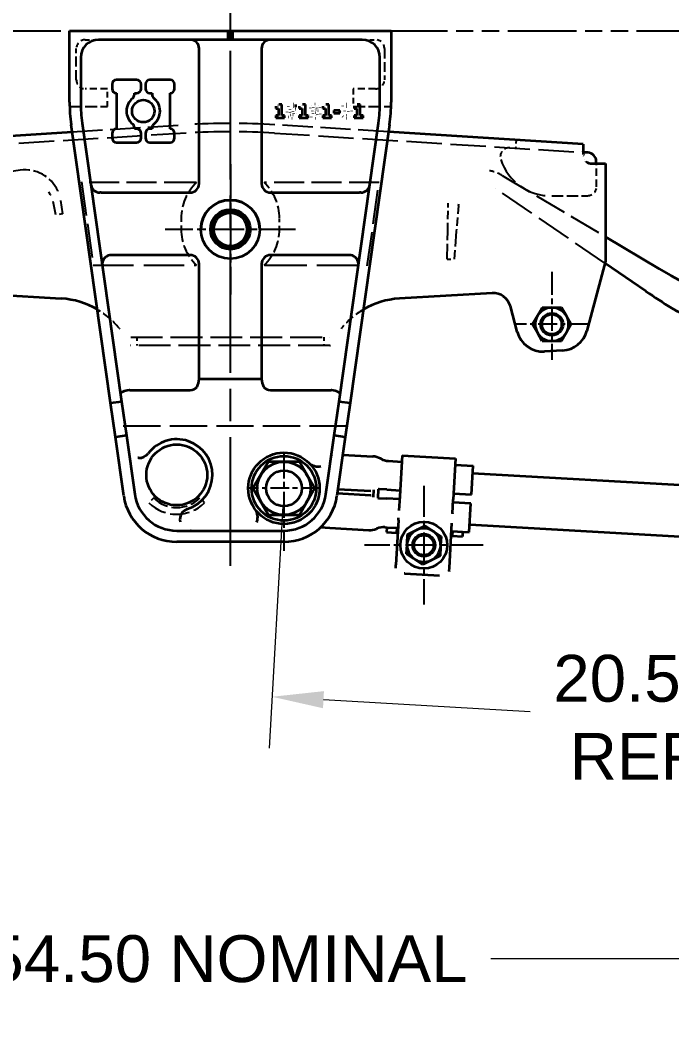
# Model space of a CAD drawing. Header units: inches. Extents: x 8 to 267, y 4 to 172.
# Drawn here: x 150.66 to 168.9, y 63.39 to 91.64 of the extents above; entities that cross this region are included whole.
import ezdxf

# ---------------------------------------------------------------- set-up
doc = ezdxf.new("R2010")
doc.units = ezdxf.units.IN
doc.header["$LTSCALE"] = 8
doc.header["$MEASUREMENT"] = 0
for name, pattern in [('CHAIN', [0.7087, 0.4724, -0.0591, 0.1181, -0.0591]), ('DASHED', [0.2067, 0.1654, -0.0413]), ('DOUBLE_DASH_CHAIN', [1.2403, 0.6614, -0.0827, 0.1654, -0.0827, 0.1654, -0.0827])]:
    doc.linetypes.add(name, pattern=pattern)
for name, color, linetype, lineweight in [('Center Mark(Hutchens)', 7, 'Continuous', 25), ('Centerline(Hutchens)', 7, 'Continuous', 25), ('Dimensions(Hutchens)', 7, 'Continuous', 25), ('Hidden Edges(Hutchens)', 7, 'DASHED', 25), ('Visible Edges(Hutchens)', 7, 'Continuous', 35), ('Visible Tangent Edges(Hutchens)', 7, 'DOUBLE_DASH_CHAIN', 25)]:
    doc.layers.add(name, color=color, linetype=linetype, lineweight=lineweight)
doc.styles.add('Hutchens .164', font='ARIAL.TTF')
doc.dimstyles.new('HUTCHENS STD DIM X.XX', dxfattribs={"dimscale": 8, "dimtxt": 0.164, "dimasz": 0.18, "dimexe": 0.18, "dimexo": 0.0625, "dimgap": 0.09, "dimtad": 0, "dimtih": 1, "dimtoh": 1, "dimrnd": 1e-08, "dimzin": 4, "dimdsep": 46, "dimtxsty": 'Hutchens .164', "dimcen": 0.09, "dimclrd": 211, "dimclre": 211, "dimclrt": 7, "dimadec": 0, "dimazin": 1, "dimtfac": 0.762195, "dimtofl": 0, "dimtmove": 0, "dimatfit": 3, "dimfxl": 0, "dimtolj": 1, "dimtzin": 0, "dimlwd": 9, "dimlwe": 9, "dimarcsym": 0})

# ---------------------------------------------------------------- blocks, each defined once
blk = doc.blocks.new('*D42')
at = {"layer": 'Defpoints', "color": 0, "linetype": 'Continuous'}
for p in [(129.211, 75.711), (183.714, 75.644), (183.714, 65.35)]:
    blk.add_point(p, dxfattribs=at)
at = {"layer": 'Dimensions(Hutchens)', "color": 211, "linetype": 'Continuous', "lineweight": 9}
for p, q in [((129.211, 75.211), (129.211, 63.91)), ((183.714, 75.144), (183.714, 63.91)), ((130.651, 65.35), (149.085, 65.35)), ((182.274, 65.35), (163.83, 65.35))]:
    blk.add_line(p, q, dxfattribs=at)
at = {"layer": 'Dimensions(Hutchens)', "color": 211, "linetype": 'Continuous'}
for points in [[(130.651, 65.59), (130.651, 65.11), (129.211, 65.35)], [(182.274, 65.59), (182.274, 65.11), (183.714, 65.35)]]:
    blk.add_solid(points, dxfattribs=at)
at = {"layer": 'Dimensions(Hutchens)', "color": 7, "linetype": 'Continuous', "lineweight": 9, "insert": (156.457, 65.35), "char_height": 1.312, "attachment_point": 5, "style": 'Hutchens .164'}
blk.add_mtext('\\A1;54.50 NOMINAL', dxfattribs=at)
blk = doc.blocks.new('*D49')
at = {"layer": 'Defpoints', "color": 0, "linetype": 'Continuous'}
for p in [(49.226, 105.211), (209.289, 86.971), (49.226, 82.423)]:
    blk.add_point(p, dxfattribs=at)
at = {"layer": 'Dimensions(Hutchens)', "color": 211, "linetype": 'Continuous', "lineweight": 9}
for p, q in [((49.226, 82.923), (49.226, 106.651)), ((209.289, 87.471), (209.289, 106.651)), ((50.666, 105.211), (123.789, 105.211)), ((207.849, 105.211), (134.726, 105.211))]:
    blk.add_line(p, q, dxfattribs=at)
at = {"layer": 'Dimensions(Hutchens)', "color": 211, "linetype": 'Continuous'}
for points in [[(50.666, 105.451), (50.666, 104.971), (49.226, 105.211)], [(207.849, 105.451), (207.849, 104.971), (209.289, 105.211)]]:
    blk.add_solid(points, dxfattribs=at)
at = {"layer": 'Dimensions(Hutchens)', "color": 7, "linetype": 'Continuous', "lineweight": 9, "insert": (129.257, 105.211), "char_height": 1.312, "attachment_point": 5, "style": 'Hutchens .164'}
blk.add_mtext('\\A1;160.06 REF', dxfattribs=at)
blk = doc.blocks.new('*D52')
at = {"layer": 'Defpoints', "color": 0, "linetype": 'Continuous'}
for p in [(158.039, 78.53), (178.366, 77.378), (178.035, 71.54)]:
    blk.add_point(p, dxfattribs=at)
at = {"layer": 'Dimensions(Hutchens)', "color": 211, "linetype": 'Continuous', "lineweight": 9}
for p, q in [((158.01, 78.031), (157.626, 71.254)), ((178.338, 76.879), (177.954, 70.102)), ((159.145, 72.611), (164.929, 72.283)), ((176.597, 71.621), (170.814, 71.949))]:
    blk.add_line(p, q, dxfattribs=at)
at = {"layer": 'Dimensions(Hutchens)', "color": 211, "linetype": 'Continuous'}
for points in [[(159.159, 72.85), (159.132, 72.371), (157.708, 72.692)], [(176.611, 71.861), (176.584, 71.382), (178.035, 71.54)]]:
    blk.add_solid(points, dxfattribs=at)
at = {"layer": 'Dimensions(Hutchens)', "color": 7, "linetype": 'Continuous', "lineweight": 9, "insert": (167.871, 72.116), "char_height": 1.312, "attachment_point": 5, "style": 'Hutchens .164'}
blk.add_mtext('\\A1;20.50\\PREF', dxfattribs=at)

msp = doc.modelspace()

# ---------------------------------------------------------------- linework, layer by layer
at = {"layer": 'Center Mark(Hutchens)', "linetype": 'CHAIN', "ltscale": 0.253299}
for p, q in [((156.5386, 87.6045), (156.5386, 83.9553)), ((158.3632, 85.7799), (154.714, 85.7799))]:
    msp.add_line(p, q, dxfattribs=at)
at = {"layer": 'Center Mark(Hutchens)', "linetype": 'CHAIN', "ltscale": 0.171458}
msp.add_line((165.5386, 84.5938), (165.5386, 82.1233), dxfattribs=at)
at = {"layer": 'Center Mark(Hutchens)', "linetype": 'CHAIN', "ltscale": 0.138781}
for p, q in [((166.5386, 83.1233), (164.5386, 83.1233)), ((159.0386, 78.5299), (157.0386, 78.5299))]:
    msp.add_line(p, q, dxfattribs=at)
at = {"layer": 'Center Mark(Hutchens)', "linetype": 'CHAIN', "ltscale": 0.190971}
msp.add_line((158.0386, 79.5299), (158.0386, 76.7783), dxfattribs=at)
at = {"layer": 'Center Mark(Hutchens)', "linetype": 'CHAIN', "ltscale": 0.230141}
for p, q in [((161.9548, 78.5961), (161.9548, 75.2804)), ((163.6126, 76.9382), (160.297, 76.9382))]:
    msp.add_line(p, q, dxfattribs=at)
at = {"layer": 'Centerline(Hutchens)', "linetype": 'CHAIN', "ltscale": 0.954115}
msp.add_line((156.5386, 76.3576), (156.5386, 93.1504), dxfattribs=at)
at = {"layer": 'Hidden Edges(Hutchens)', "ltscale": 0.089183}
for p, q in [((152.4761, 91.0924), (152.8511, 91.0924)), ((160.2261, 91.0924), (160.6011, 91.0924))]:
    msp.add_line(p, q, dxfattribs=at)
at = {"layer": 'Hidden Edges(Hutchens)', "ltscale": 0.208226}
for p, q in [((152.2261, 89.9674), (152.2261, 90.8424)), ((160.8511, 90.8424), (160.8511, 89.9674))]:
    msp.add_line(p, q, dxfattribs=at)
at = {"layer": 'Hidden Edges(Hutchens)', "ltscale": 0.148704}
for p, q in [((153.1011, 89.7174), (152.4761, 89.7174)), ((160.6011, 89.7174), (159.9761, 89.7174))]:
    msp.add_line(p, q, dxfattribs=at)
at = {"layer": 'Hidden Edges(Hutchens)', "ltscale": 0.118944}
for p, q in [((153.1011, 89.2174), (153.1011, 89.7174)), ((159.9761, 89.7174), (159.9761, 89.2174))]:
    msp.add_line(p, q, dxfattribs=at)
at = {"layer": 'Hidden Edges(Hutchens)', "ltscale": 0.252454}
for p, q in [((152.0403, 89.2174), (153.1011, 89.2174)), ((159.9761, 89.2174), (161.0369, 89.2174))]:
    msp.add_line(p, q, dxfattribs=at)
at = {"layer": 'Hidden Edges(Hutchens)', "ltscale": 0.642199}
for p, q in [((152.1114, 88.511), (155.291, 88.7097)), ((160.9658, 88.511), (157.7862, 88.7097))]:
    msp.add_line(p, q, dxfattribs=at)
at = {"layer": 'Hidden Edges(Hutchens)', "ltscale": 0.74679}
for p, q in [((155.3055, 88.4782), (146.6781, 87.939)), ((157.7717, 88.4782), (166.3991, 87.939))]:
    msp.add_line(p, q, dxfattribs=at)
at = {"layer": 'Hidden Edges(Hutchens)', "ltscale": 0.055136}
for p, q in [((164.5386, 88.2877), (164.5241, 88.0561)), ((164.5386, 88.2877), (164.5241, 88.0561)), ((166.4136, 88.1705), (166.3991, 87.939)), ((153.9245, 82.7619), (153.9245, 82.5299)), ((159.1527, 82.7619), (159.1527, 82.5299))]:
    msp.add_line(p, q, dxfattribs=at)
at = {"layer": 'Hidden Edges(Hutchens)', "ltscale": 0.001633}
msp.add_line((166.3991, 87.939), (166.3991, 87.9388), dxfattribs=at)
at = {"layer": 'Hidden Edges(Hutchens)', "ltscale": 0.005152}
msp.add_line((166.4211, 87.9376), (166.3991, 87.939), dxfattribs=at)
at = {"layer": 'Hidden Edges(Hutchens)', "ltscale": 0.154203}
msp.add_line((166.7886, 86.9752), (166.7838, 87.6233), dxfattribs=at)
at = {"layer": 'Hidden Edges(Hutchens)', "ltscale": 0.678478}
msp.add_line((164.145, 87.2937), (167.0386, 85.5744), dxfattribs=at)
at = {"layer": 'Hidden Edges(Hutchens)', "ltscale": 0.716425}
for p, q in [((152.3729, 87.1092), (152.7048, 84.7632)), ((160.3724, 84.7632), (160.7043, 87.1092))]:
    msp.add_line(p, q, dxfattribs=at)
at = {"layer": 'Hidden Edges(Hutchens)', "ltscale": 0.634947}
for p, q in [((155.5251, 87.0924), (152.3753, 87.0924)), ((160.7019, 87.0924), (157.5521, 87.0924))]:
    msp.add_line(p, q, dxfattribs=at)
at = {"layer": 'Hidden Edges(Hutchens)', "ltscale": 0.014224}
for p, q in [((155.5853, 87.0924), (155.5251, 87.0924)), ((157.5521, 87.0924), (157.4919, 87.0924)), ((155.5251, 84.7799), (155.5853, 84.7799)), ((157.4919, 84.7799), (157.5521, 84.7799))]:
    msp.add_line(p, q, dxfattribs=at)
at = {"layer": 'Hidden Edges(Hutchens)', "ltscale": 0.005938}
for p, q in [((155.5853, 87.0924), (155.5949, 87.0924)), ((157.4823, 87.0924), (157.4919, 87.0924)), ((155.5949, 84.7799), (155.5853, 84.7799)), ((157.4919, 84.7799), (157.4823, 84.7799))]:
    msp.add_line(p, q, dxfattribs=at)
at = {"layer": 'Hidden Edges(Hutchens)', "ltscale": 0.75057}
msp.add_line((167.0237, 84.8349), (163.9517, 86.9389), dxfattribs=at)
at = {"layer": 'Hidden Edges(Hutchens)', "ltscale": 0.237987}
msp.add_line((165.5405, 86.716), (166.5405, 86.7234), dxfattribs=at)
at = {"layer": 'Hidden Edges(Hutchens)', "ltscale": 0.001489}
msp.add_line((151.5754, 86.5584), (151.5744, 86.5622), dxfattribs=at)
at = {"layer": 'Hidden Edges(Hutchens)', "ltscale": 0.298367}
msp.add_line((151.6538, 86.1858), (151.5754, 86.5584), dxfattribs=at)
at = {"layer": 'Hidden Edges(Hutchens)', "ltscale": 0.299877}
msp.add_line((151.7872, 86.5928), (151.8419, 86.2128), dxfattribs=at)
at = {"layer": 'Hidden Edges(Hutchens)', "ltscale": 0.174616}
msp.add_line((162.6229, 85.7337), (162.6343, 86.45), dxfattribs=at)
at = {"layer": 'Hidden Edges(Hutchens)', "ltscale": 0.174961}
msp.add_line((162.9213, 86.4454), (162.8635, 85.7298), dxfattribs=at)
at = {"layer": 'Hidden Edges(Hutchens)'}
msp.add_line((162.9213, 86.4454), (162.9213, 86.4454), dxfattribs=at)
at = {"layer": 'Hidden Edges(Hutchens)', "ltscale": 0.045142}
msp.add_line((151.8419, 86.2128), (151.6538, 86.1858), dxfattribs=at)
at = {"layer": 'Hidden Edges(Hutchens)', "ltscale": 0.074302}
for p, q in [((155.1636, 86.0924), (155.1636, 85.7799)), ((157.9136, 85.7799), (157.9136, 86.0924))]:
    msp.add_line(p, q, dxfattribs=at)
at = {"layer": 'Hidden Edges(Hutchens)', "ltscale": 0.321944}
msp.add_line((162.6103, 84.9502), (162.6229, 85.7337), dxfattribs=at)
at = {"layer": 'Hidden Edges(Hutchens)', "ltscale": 0.322228}
msp.add_line((162.8635, 85.7298), (162.8003, 84.9472), dxfattribs=at)
at = {"layer": 'Hidden Edges(Hutchens)', "ltscale": 0.853485}
for p, q in [((152.7025, 84.7799), (155.5251, 84.7799)), ((157.5521, 84.7799), (160.3747, 84.7799))]:
    msp.add_line(p, q, dxfattribs=at)
at = {"layer": 'Hidden Edges(Hutchens)', "ltscale": 0.045137}
msp.add_line((162.6103, 84.9502), (162.8003, 84.9472), dxfattribs=at)
at = {"layer": 'Hidden Edges(Hutchens)', "ltscale": 0.674663}
for p, q in [((153.7495, 82.7619), (159.3277, 82.7619)), ((159.3277, 82.5299), (153.7495, 82.5299))]:
    msp.add_line(p, q, dxfattribs=at)
at = {"layer": 'Hidden Edges(Hutchens)', "ltscale": 0.788808}
msp.add_line((159.7995, 80.2685), (153.2777, 80.2685), dxfattribs=at)
at = {"layer": 'Hidden Edges(Hutchens)', "ltscale": 0.044541}
for p, q in [((154.3923, 78.2586), (154.2597, 78.126)), ((155.8175, 78.126), (155.6849, 78.2586))]:
    msp.add_line(p, q, dxfattribs=at)
at = {"layer": 'Hidden Edges(Hutchens)', "ltscale": 0.731488, "flags": 128}
msp.add_lwpolyline([(151.5081, 86.7458), (151.4551, 86.8341)], dxfattribs=at)
at = {"layer": 'Hidden Edges(Hutchens)', "ltscale": 0.089693, "flags": 128}
msp.add_lwpolyline([(151.5081, 86.7458), (151.5111, 86.7399)], dxfattribs=at)
at = {"layer": 'Hidden Edges(Hutchens)', "ltscale": 0.101731, "flags": 128}
msp.add_lwpolyline([(151.7079, 86.8613), (151.7131, 86.8497)], dxfattribs=at)
at = {"layer": 'Hidden Edges(Hutchens)', "ltscale": 0.401905, "flags": 128}
msp.add_lwpolyline([(162.6343, 86.45), (162.6378, 86.5186)], dxfattribs=at)
at = {"layer": 'Hidden Edges(Hutchens)', "ltscale": 0.31875, "flags": 128}
msp.add_lwpolyline([(162.9213, 86.4454), (162.9378, 86.4963)], dxfattribs=at)
at = {"layer": 'Hidden Edges(Hutchens)', "ltscale": 0.121857, "flags": 128}
for points in [[(153.4239, 83.0119), (153.4405, 82.9969)], [(159.6533, 83.0119), (159.6367, 82.9969)]]:
    msp.add_lwpolyline(points, dxfattribs=at)
at = {"layer": 'Hidden Edges(Hutchens)', "ltscale": 0.196547, "flags": 128}
for points in [[(153.7495, 82.5299), (153.7394, 82.531)], [(159.3277, 82.5299), (159.3378, 82.531)]]:
    msp.add_lwpolyline(points, dxfattribs=at)
at = {"layer": 'Hidden Edges(Hutchens)', "ltscale": 0.093397}
for centre, start, end in [((152.4761, 90.8424), 90, 180), ((160.6011, 90.8424), 0, 90), ((152.4761, 89.9674), 180, 270), ((160.6011, 89.9674), 270, 0), ((166.5386, 86.9734), 270.42367, 0.42367)]:
    msp.add_arc(centre, 0.25, start, end, dxfattribs=at)
at = {"layer": 'Hidden Edges(Hutchens)', "ltscale": 0.754945}
msp.add_arc((156.5386, 68.7487), 20, 86.42367, 93.57633, dxfattribs=at)
at = {"layer": 'Hidden Edges(Hutchens)', "ltscale": 0.746187}
msp.add_arc((156.5386, 68.7487), 19.768, 86.42367, 93.57633, dxfattribs=at)
at = {"layer": 'Hidden Edges(Hutchens)', "ltscale": 0.116454}
msp.add_arc((164.3448, 87.8169), 0.25, 86.42367, 198.61854, dxfattribs=at)
at = {"layer": 'Hidden Edges(Hutchens)', "ltscale": 0.568412}
msp.add_arc((165.5294, 88.2159), 1.5, 198.61854, 270.42367, dxfattribs=at)
at = {"layer": 'Hidden Edges(Hutchens)', "ltscale": 0.73833}
msp.add_arc((152.6541, 73.5494), 14.03, 98.18947, 118.13319, dxfattribs=at)
at = {"layer": 'Hidden Edges(Hutchens)', "ltscale": 0.306081}
msp.add_arc((150.798, 86.4465), 1, 24.50658, 98.18918, dxfattribs=at)
at = {"layer": 'Hidden Edges(Hutchens)', "ltscale": 0.105451}
msp.add_arc((163.6342, 86.434), 1, 59.281, 84.68184, dxfattribs=at)
at = {"layer": 'Hidden Edges(Hutchens)', "ltscale": 0.26649}
for centre, start, end in [((156.5386, 86.0924), 133.34176, 180), ((156.5386, 86.0924), 0, 46.65824), ((156.5386, 85.7799), 180, 226.65824), ((156.5386, 85.7799), 313.34176, 0)]:
    msp.add_arc(centre, 1.375, start, end, dxfattribs=at)
at = {"layer": 'Hidden Edges(Hutchens)', "ltscale": 0.192198}
for centre, start, end in [((151.6745, 81.597), 38.9659, 59.5333), ((161.4027, 81.597), 120.4667, 141.0341)]:
    msp.add_arc(centre, 2.25, start, end, dxfattribs=at)
at = {"layer": 'Hidden Edges(Hutchens)', "ltscale": 0.341747}
msp.add_arc((155.0386, 78.9049), 0.9141, 225, 315, dxfattribs=at)
at = {"layer": 'Hidden Edges(Hutchens)', "ltscale": 0.411869}
msp.add_arc((155.0386, 78.9049), 1.1016, 225, 315, dxfattribs=at)
at = {"layer": 'Visible Edges(Hutchens)'}
for p, q in [((152.0386, 91.3424), (156.4761, 91.3424)), ((152.0386, 89.3424), (152.0386, 91.3424)), ((156.4761, 91.0924), (156.4761, 91.3424)), ((156.4761, 91.3424), (156.6011, 91.3424)), ((156.5386, 91.2799), (156.4761, 91.3424)), ((156.6011, 91.3424), (156.5386, 91.2799)), ((156.5386, 91.2799), (156.5386, 91.0924)), ((156.6011, 91.3424), (161.0386, 91.3424)), ((156.6011, 91.3424), (156.6011, 91.0924)), ((161.0386, 91.3424), (161.0386, 89.3424)), ((156.4761, 91.0924), (152.8511, 91.0924)), ((156.5386, 91.0924), (156.4761, 91.0924)), ((156.6011, 91.0924), (156.5386, 91.0924)), ((160.2261, 91.0924), (156.6011, 91.0924)), ((155.6636, 87.0612), (155.6636, 90.8424)), ((157.4136, 90.8424), (157.4136, 87.0612)), ((152.3511, 90.5924), (152.3511, 89.3424)), ((160.7261, 89.3424), (160.7261, 90.5924)), ((153.2261, 89.8424), (153.2261, 89.7174)), ((153.9136, 89.9674), (153.3511, 89.9674)), ((154.0386, 89.7174), (154.0386, 89.8424)), ((154.1636, 89.8424), (154.1636, 89.7174)), ((154.8511, 89.9674), (154.2886, 89.9674)), ((154.9761, 89.7174), (154.9761, 89.8424)), ((153.3511, 89.5924), (153.3511, 88.5924)), ((153.8511, 89.5528), (153.8511, 89.5924)), ((153.8511, 89.5924), (153.9136, 89.5924)), ((154.2886, 89.5924), (154.3511, 89.5924)), ((154.3511, 89.5924), (154.3511, 89.5528)), ((154.8511, 88.5924), (154.8511, 89.5924)), ((157.9818, 89.281), (157.8998, 89.281)), ((157.9818, 88.9704), (157.9818, 89.281)), ((158.3705, 89.2071), (158.3705, 89.2807)), ((158.6388, 89.281), (158.5568, 89.281)), ((158.6388, 88.9704), (158.6388, 89.281)), ((159.2958, 89.281), (159.2138, 89.281)), ((159.2958, 88.9704), (159.2958, 89.281)), ((160.1753, 89.281), (160.0932, 89.281)), ((160.1753, 88.9704), (160.1753, 89.281)), ((157.8113, 89.2299), (157.8113, 89.1688)), ((157.8113, 89.1688), (157.8903, 89.1688)), ((157.8903, 89.1688), (157.8903, 88.9704)), ((158.3638, 89.2071), (158.3705, 89.2071)), ((158.4683, 89.2299), (158.4683, 89.1688)), ((158.4683, 89.1688), (158.5474, 89.1688)), ((158.5474, 89.1688), (158.5474, 88.9704)), ((158.8327, 89.0971), (158.8327, 89.0956)), ((158.9877, 89.1081), (158.9877, 89.1093)), ((159.1254, 89.2299), (159.1254, 89.1688)), ((159.1254, 89.1688), (159.2044, 89.1688)), ((159.2044, 89.1688), (159.2044, 88.9704)), ((159.4323, 89.1056), (159.4323, 89.0357)), ((159.5991, 89.1056), (159.4323, 89.1056)), ((159.4323, 89.0357), (159.5991, 89.0357)), ((159.5991, 89.0357), (159.5991, 89.1056)), ((160.0048, 89.2299), (160.0048, 89.1688)), ((160.0048, 89.1688), (160.0838, 89.1688)), ((160.0838, 89.1688), (160.0838, 88.9704)), ((153.1856, 80.9195), (152.083, 88.712)), ((152.3924, 88.7558), (153.495, 80.9633)), ((157.8113, 88.9704), (157.8113, 88.9051)), ((157.8903, 88.9704), (157.8113, 88.9704)), ((157.8113, 88.9051), (158.059, 88.9051)), ((158.059, 88.9704), (157.9818, 88.9704)), ((158.059, 88.9051), (158.059, 88.9704)), ((158.4683, 88.9704), (158.4683, 88.9051)), ((158.5474, 88.9704), (158.4683, 88.9704)), ((158.4683, 88.9051), (158.716, 88.9051)), ((158.716, 88.9704), (158.6388, 88.9704)), ((158.716, 88.9051), (158.716, 88.9704)), ((159.1254, 88.9704), (159.1254, 88.9051)), ((159.2044, 88.9704), (159.1254, 88.9704)), ((159.1254, 88.9051), (159.373, 88.9051)), ((159.373, 88.9704), (159.2958, 88.9704)), ((159.373, 88.9051), (159.373, 88.9704)), ((159.5822, 80.9633), (160.6848, 88.7558)), ((160.9942, 88.712), (159.8917, 80.9195)), ((160.0048, 88.9704), (160.0048, 88.9051)), ((160.0838, 88.9704), (160.0048, 88.9704)), ((160.0048, 88.9051), (160.2525, 88.9051)), ((160.2525, 88.9704), (160.1753, 88.9704)), ((160.2525, 88.9051), (160.2525, 88.9704)), ((146.6636, 88.1705), (152.1114, 88.511)), ((153.2261, 88.4674), (153.2261, 88.3424)), ((153.8511, 88.5924), (153.8511, 88.6321)), ((153.9136, 88.5924), (153.8511, 88.5924)), ((154.0386, 88.3424), (154.0386, 88.4674)), ((154.1636, 88.4674), (154.1636, 88.3424)), ((154.3511, 88.5924), (154.2886, 88.5924)), ((154.3511, 88.6321), (154.3511, 88.5924)), ((154.9761, 88.3424), (154.9761, 88.4674)), ((166.4136, 88.1705), (160.9658, 88.511)), ((153.3511, 88.2174), (153.9136, 88.2174)), ((154.2886, 88.2174), (154.8511, 88.2174)), ((166.4136, 88.1705), (166.4136, 87.8733)), ((166.549, 87.9296), (166.4211, 87.9376)), ((166.6636, 87.6233), (167.0386, 87.6233)), ((166.7838, 87.6233), (166.7834, 87.6819)), ((167.0386, 87.6233), (167.0386, 84.8906)), ((152.92, 86.8112), (152.8847, 86.8112)), ((152.92, 86.8112), (155.4136, 86.8112)), ((157.6636, 86.8112), (160.1572, 86.8112)), ((160.1925, 86.8112), (160.1572, 86.8112)), ((155.7156, 85.7799), (155.7156, 85.7799)), ((157.3616, 85.7799), (157.3616, 85.7799)), ((167.0386, 85.5744), (168.5467, 84.6783)), ((155.4136, 85.0612), (153.203, 85.0612)), ((159.8742, 85.0612), (157.6636, 85.0612)), ((155.6636, 81.5987), (155.6636, 84.8112)), ((157.4136, 84.8112), (157.4136, 81.5987)), ((167.0386, 84.8906), (166.5169, 82.9434)), ((168.1723, 84.0482), (167.0237, 84.8349)), ((149.2124, 83.9964), (151.8072, 83.8431)), ((163.8648, 83.9964), (161.27, 83.8431)), ((164.5683, 82.9138), (164.3772, 83.6267)), ((164.9971, 83.1233), (165.1324, 83.3578)), ((165.1324, 83.3578), (165.2678, 83.5923)), ((165.2678, 83.5923), (165.5386, 83.5923)), ((165.5386, 83.5923), (165.8094, 83.5923)), ((165.8094, 83.5923), (165.9448, 83.3578)), ((165.9448, 83.3578), (166.0802, 83.1233)), ((165.1324, 82.8888), (164.9971, 83.1233)), ((166.0802, 83.1233), (165.9448, 82.8888)), ((165.2678, 82.6543), (165.1324, 82.8888)), ((165.9448, 82.8888), (165.8094, 82.6543)), ((165.5386, 82.6543), (165.2678, 82.6543)), ((165.8094, 82.6543), (165.5386, 82.6543)), ((165.8367, 82.3888), (165.337, 82.3592)), ((155.6636, 81.5987), (157.4136, 81.5987)), ((153.7206, 81.2799), (155.4136, 81.2799)), ((157.6636, 81.2799), (159.3566, 81.2799)), ((153.1856, 80.9195), (153.495, 80.9633)), ((153.3209, 79.9632), (153.1856, 80.9195)), ((153.495, 80.9633), (153.6303, 80.007)), ((159.4469, 80.007), (159.5822, 80.9633)), ((159.5822, 80.9633), (159.8917, 80.9195)), ((159.8917, 80.9195), (159.7563, 79.9632)), ((153.6303, 80.007), (153.3209, 79.9632)), ((153.5534, 78.3198), (153.3209, 79.9632)), ((153.6303, 80.007), (153.8628, 78.3635)), ((159.2144, 78.3635), (159.4469, 80.007)), ((159.7563, 79.9632), (159.4469, 80.007)), ((159.7563, 79.9632), (159.5238, 78.3198)), ((159.6867, 79.4712), (160.5307, 79.4233)), ((161.3458, 79.4477), (161.2811, 78.3055)), ((161.3458, 79.4477), (162.8434, 79.3628)), ((157.1726, 78.5299), (157.6056, 79.2799)), ((157.6056, 79.2799), (158.4716, 79.2799)), ((158.4716, 79.2799), (158.9046, 78.5299)), ((160.7573, 79.3548), (160.739, 79.3646)), ((160.9656, 79.296), (161.3361, 79.275)), ((162.8434, 79.3628), (162.7787, 78.2206)), ((162.8337, 79.1901), (163.3328, 79.1618)), ((163.2873, 78.3576), (163.3328, 79.1618)), ((163.3209, 78.9517), (173.1651, 78.3937)), ((157.6056, 77.7799), (157.1726, 78.5299)), ((158.9046, 78.5299), (158.4716, 77.7799)), ((160.4687, 78.3296), (159.5327, 78.3826)), ((159.5503, 78.5068), (160.4757, 78.4544)), ((160.5421, 78.286), (160.5536, 78.4894)), ((160.6797, 78.5054), (160.6656, 78.2558)), ((160.6675, 78.2557), (160.6761, 78.2552)), ((160.6949, 78.2541), (160.6762, 78.2552)), ((160.6903, 78.5048), (160.6817, 78.5053)), ((160.6903, 78.5048), (160.709, 78.5037)), ((160.6949, 78.2541), (160.9059, 78.2422)), ((160.9201, 78.4918), (160.709, 78.5037)), ((161.2763, 78.2212), (160.9059, 78.2422)), ((160.9201, 78.4918), (161.2905, 78.4708)), ((161.2807, 78.2979), (161.2587, 77.9104)), ((161.2811, 78.3055), (161.2807, 78.2979)), ((162.7881, 78.3859), (163.2873, 78.3576)), ((162.7563, 77.8255), (162.7783, 78.2131)), ((163.2731, 78.108), (162.7739, 78.1363)), ((162.7787, 78.2206), (162.7783, 78.2131)), ((163.2275, 77.3038), (163.2731, 78.108)), ((158.4716, 77.7799), (157.6056, 77.7799)), ((159.066, 77.437), (159.322, 77.4225)), ((159.322, 77.4225), (160.4137, 77.3606)), ((160.6466, 77.4031), (160.6274, 77.3955)), ((160.8603, 77.438), (160.919, 77.4347)), ((160.919, 77.4347), (160.9113, 77.2999)), ((160.919, 77.4347), (161.1998, 77.4187)), ((161.2432, 77.6373), (161.1722, 76.3838)), ((161.1998, 77.4187), (161.1921, 77.284)), ((161.2307, 77.417), (161.1998, 77.4187)), ((161.763, 77.3668), (161.9855, 77.4789)), ((161.9855, 77.4789), (162.1938, 77.3424)), ((162.6698, 76.2989), (162.7408, 77.5524)), ((163.2394, 77.514), (173.0836, 76.956)), ((155.0386, 77.3424), (158.0386, 77.3424)), ((160.9113, 77.2999), (161.1921, 77.284)), ((161.1921, 77.284), (161.2231, 77.2822)), ((161.4878, 76.9864), (161.5019, 77.2351)), ((161.5019, 77.2351), (161.7243, 77.3473)), ((161.7243, 77.3473), (161.763, 77.3668)), ((162.1938, 77.3424), (162.23, 77.3186)), ((162.23, 77.3186), (162.4384, 77.182)), ((162.4384, 77.182), (162.4243, 76.9333)), ((162.7207, 77.1973), (162.7209, 77.1973)), ((162.7209, 77.1973), (162.7521, 77.1955)), ((162.7283, 77.3321), (162.7286, 77.3321)), ((162.7598, 77.3303), (162.7286, 77.3321)), ((162.7598, 77.3303), (162.7521, 77.1955)), ((162.7521, 77.1955), (163.0329, 77.1796)), ((162.7598, 77.3303), (163.0406, 77.3144)), ((163.0406, 77.3144), (163.0329, 77.1796)), ((163.0406, 77.3144), (163.2275, 77.3038)), ((158.0386, 77.0299), (155.0386, 77.0299)), ((161.4712, 76.6944), (161.4853, 76.9432)), ((161.4853, 76.9432), (161.4878, 76.9864)), ((162.4218, 76.8901), (162.4077, 76.6414)), ((162.4243, 76.9333), (162.4218, 76.8901)), ((161.6796, 76.5579), (161.4712, 76.6944)), ((161.7158, 76.5341), (161.6796, 76.5579)), ((162.4077, 76.6414), (162.1853, 76.5292)), ((161.1673, 76.2977), (161.1722, 76.3838)), ((161.9242, 76.3976), (161.7158, 76.5341)), ((162.1466, 76.5097), (161.9242, 76.3976)), ((162.1853, 76.5292), (162.1466, 76.5097)), ((162.6649, 76.2128), (162.6698, 76.2989)), ((161.4259, 76.1469), (162.3909, 76.0922))]:
    msp.add_line(p, q, dxfattribs=at)
at = {"layer": 'Visible Edges(Hutchens)', "flags": 128}
for points in [[(157.8998, 89.281), (157.8996, 89.2793)], [(158.3082, 89.2871), (158.299, 89.2869)], [(158.3705, 89.2807), (158.3693, 89.2809)], [(158.5568, 89.281), (158.5566, 89.2793)], [(158.8096, 89.2585), (158.8061, 89.2556)], [(158.9123, 89.2886), (158.9053, 89.2885)], [(159.0153, 89.2615), (159.0128, 89.2633)], [(159.2138, 89.281), (159.2136, 89.2793)], [(159.7915, 89.2877), (159.7842, 89.2875)], [(160.0932, 89.281), (160.0931, 89.2793)], [(157.8733, 89.2393), (157.8718, 89.2387)], [(158.1152, 89.0722), (158.1152, 89.0675)], [(158.1605, 89.2275), (158.1572, 89.2233)], [(158.2085, 89.0579), (158.2085, 89.0588)], [(158.2091, 89.0807), (158.2107, 89.0813)], [(158.2094, 89.129), (158.211, 89.1386)], [(158.2286, 88.9762), (158.2253, 88.9803)], [(158.2489, 89.0895), (158.2517, 89.0895)], [(158.29, 89.1549), (158.2875, 89.1548)], [(158.2903, 89.0771), (158.2923, 89.0752)], [(158.2924, 88.9762), (158.2919, 88.9756)], [(158.3073, 89.2187), (158.3125, 89.2186)], [(158.3076, 89.0281), (158.3074, 89.0203)], [(158.3595, 89.1336), (158.3574, 89.1351)], [(158.4021, 89.0327), (158.4021, 89.0362)], [(158.5303, 89.2393), (158.5288, 89.2387)], [(158.7634, 89.0063), (158.7635, 89.0034)], [(158.7734, 89.1874), (158.7738, 89.1788)], [(158.8327, 89.0956), (158.828, 89.0936)], [(158.8552, 89.0181), (158.8554, 89.024)], [(158.8664, 89.1889), (158.8665, 89.1911)], [(158.8804, 89.0743), (158.8848, 89.0725)], [(158.8977, 89.1479), (158.8956, 89.1489)], [(158.9123, 89.2248), (158.9167, 89.2246)], [(158.926, 89.0558), (158.9281, 89.0547)], [(158.9403, 89.1306), (158.9341, 89.1329)], [(158.9591, 89.1828), (158.959, 89.1778)], [(158.9673, 89.0053), (158.9672, 89.0019)], [(158.9877, 89.1093), (158.9934, 89.1121)], [(159.0506, 89.1938), (159.0505, 89.1985)], [(159.0603, 89.0093), (159.0601, 89.0176)], [(159.1873, 89.2393), (159.1858, 89.2387)], [(159.6468, 89.0926), (159.6468, 89.0874)], [(159.6799, 89.2384), (159.6772, 89.2343)], [(159.7413, 89.0923), (159.7414, 89.1033)], [(159.7915, 89.2184), (159.7982, 89.2179)], [(159.8413, 89.0926), (159.8412, 89.0818)], [(159.9033, 89.2369), (159.9002, 89.2412)], [(159.9358, 89.0926), (159.9357, 89.1021)], [(160.0668, 89.2393), (160.0653, 89.2387)], [(158.1593, 88.9345), (158.1622, 88.9317)], [(158.2611, 88.961), (158.26, 88.961)], [(158.2614, 88.8972), (158.269, 88.8973)], [(158.7984, 88.9285), (158.8012, 88.9263)], [(158.9157, 88.9607), (158.9105, 88.9608)], [(158.9114, 88.8963), (158.9198, 88.8964)], [(158.9494, 88.9704), (158.947, 88.9689)], [(159.0211, 88.9285), (159.024, 88.9308)], [(159.6796, 88.947), (159.6828, 88.9427)], [(159.7915, 88.9665), (159.7847, 88.9669)], [(159.7915, 88.8972), (159.7957, 88.8972)], [(159.903, 88.9464), (159.9057, 88.9504)], [(166.4136, 88.1477), (166.4137, 88.1333)], [(166.4284, 87.856), (166.4294, 87.8516)], [(166.4548, 87.7366), (166.4551, 87.736)], [(166.5026, 87.682), (166.4956, 87.6881)], [(153.9711, 79.3825), (153.9509, 79.3844)], [(159.3698, 79.4619), (159.3671, 79.4455)], [(160.4687, 78.3296), (160.4761, 78.324)], [(160.6817, 78.5053), (160.6731, 78.5057)], [(161.2432, 77.6373), (161.2471, 77.7055)], [(162.7563, 77.8255), (162.7558, 77.8172)], [(157.2829, 77.5924), (157.2752, 77.5724)], [(155.4388, 77.3424), (155.4236, 77.3428)], [(161.4259, 76.1469), (161.4085, 76.1481)], [(162.6649, 76.2128), (162.6637, 76.2025)]]:
    msp.add_lwpolyline(points, dxfattribs=at)
at = {"layer": 'Visible Edges(Hutchens)'}
for centre, radius in [((154.1011, 89.0924), 0.3125), ((156.5386, 85.7799), 0.823), ((156.5386, 85.7799), 0.5598), ((156.5386, 85.7799), 0.5257), ((156.5386, 85.7799), 0.465), ((165.5386, 83.1233), 0.3126), ((165.5386, 83.1233), 0.3125), ((165.5386, 83.1233), 0.28), ((155.0386, 78.9049), 0.8516), ((158.0386, 78.5299), 1), ((158.0386, 78.5299), 0.9041), ((158.0386, 78.5299), 0.7448), ((158.0386, 78.5299), 0.5), ((161.9548, 76.9382), 0.6562), ((161.9548, 76.9382), 0.3126), ((161.9548, 76.9382), 0.3125), ((161.9548, 76.9382), 0.28)]:
    msp.add_circle(centre, radius, dxfattribs=at)
for centre, radius, start, end in [((152.8511, 90.5924), 0.5, 90, 180), ((155.4136, 90.8424), 0.25, 0, 90), ((157.6636, 90.8424), 0.25, 90, 180), ((160.2261, 90.5924), 0.5, 0, 90), ((153.3511, 89.8424), 0.125, 90, 180), ((153.9136, 89.8424), 0.125, 0, 90), ((154.2886, 89.8424), 0.125, 90, 180), ((154.8511, 89.8424), 0.125, 0, 90), ((153.3511, 89.7174), 0.125, 180, 270), ((153.7261, 89.5528), 0.125, 309.16671, 0), ((153.9136, 89.7174), 0.125, 270, 0), ((154.2886, 89.7174), 0.125, 180, 270), ((154.4761, 89.5528), 0.125, 180, 230.83329), ((154.8511, 89.7174), 0.125, 270, 0), ((156.5386, 89.3424), 4.5, 180, 188.05343), ((156.5386, 89.3424), 4.1875, 180, 188.05343), ((154.1011, 89.0924), 0.4687, 129.16671, 230.83329), ((154.1011, 89.0924), 0.4687, 309.16671, 50.83329), ((156.5386, 89.3424), 4.1875, 351.94657, 0), ((156.5386, 89.3424), 4.5, 351.94657, 0), ((153.7261, 88.6321), 0.125, 0, 50.83329), ((154.4761, 88.6321), 0.125, 129.16671, 180), ((153.3511, 88.4674), 0.125, 90, 180), ((153.9136, 88.4674), 0.125, 0, 90), ((154.2886, 88.4674), 0.125, 90, 180), ((154.8511, 88.4674), 0.125, 0, 90), ((153.3511, 88.3424), 0.125, 180, 270), ((153.9136, 88.3424), 0.125, 270, 0), ((154.2886, 88.3424), 0.125, 180, 270), ((154.8511, 88.3424), 0.125, 270, 0), ((166.5334, 87.6801), 0.25, 0.42367, 86.42367), ((166.6636, 87.8733), 0.25, 229.9168, 270.01069), ((152.8847, 87.0612), 0.25, 188.05343, 270), ((155.4136, 87.0612), 0.25, 270, 0), ((157.6636, 87.0612), 0.25, 180, 270), ((160.1925, 87.0612), 0.25, 270, 351.94657), ((156.5386, 85.7799), 0.823, 0, 180), ((153.203, 84.8112), 0.25, 98.05343, 188.05343), ((153.203, 84.8112), 0.25, 90, 98.05343), ((155.4136, 84.8112), 0.25, 0, 90), ((157.6636, 84.8112), 0.25, 90, 180), ((159.8742, 84.8112), 0.25, 81.94657, 90), ((159.8742, 84.8112), 0.25, 351.94657, 81.94657), ((180.1717, 104.2435), 22.7582, 239.28247, 269.08182), ((163.8943, 83.4973), 0.5, 14.99996, 93.38285), ((181.4463, 103.4629), 23.5186, 235.63916, 237.75013), ((151.6745, 81.597), 2.25, 59.5333, 86.61715), ((161.4027, 81.597), 2.25, 93.38285, 120.4667), ((165.5386, 83.1233), 0.469, 150, 210), ((165.5386, 83.1233), 0.469, 90, 150), ((165.5386, 83.1233), 0.469, 30, 90), ((165.5386, 83.1233), 0.469, 330, 30), ((180.1717, 104.2435), 23.5462, 241.38917, 243.92723), ((165.2927, 83.1079), 0.75, 194.99996, 273.38427), ((165.5386, 83.1233), 0.469, 210, 270), ((165.5386, 83.1233), 0.469, 270, 330), ((165.7924, 83.1375), 0.75, 273.38427, 345.00086), ((155.4136, 81.5299), 0.25, 270, 321.53158), ((157.6636, 81.5299), 0.25, 218.46842, 270), ((155.0386, 78.9049), 1, 287.75279, 143.02001), ((153.9901, 79.6944), 0.3125, 266.51647, 323.02001), ((160.5024, 78.9241), 0.5, 61.74814, 86.75586), ((158.9985, 79.5144), 0.375, 225.72502, 281.41779), ((160.9939, 79.7952), 0.5, 241.74814, 266.75586), ((155.0386, 78.5299), 1.5, 188.05343, 270), ((155.0386, 78.5299), 1.1875, 188.05343, 270), ((158.0386, 78.5299), 1.1875, 270, 351.94657), ((158.0386, 78.5299), 1.5, 270, 351.94657), ((155.4388, 77.6549), 0.3125, 107.75279, 191.53696), ((156.9293, 77.7174), 0.375, 340.52878, 36.22155), ((160.442, 77.8598), 0.5, 266.75586, 291.76358), ((160.832, 76.9388), 0.5, 86.75586, 111.76358), ((161.9548, 76.9382), 0.4695, 59.40036, 114.11136), ((161.9548, 76.9382), 0.4695, 119.40036, 174.11136), ((161.9548, 76.9382), 0.4695, 359.40036, 54.11136), ((161.9548, 76.9382), 0.4695, 179.40036, 234.11136), ((161.9548, 76.9382), 0.4695, 299.40036, 354.11136), ((161.9548, 76.9382), 0.4695, 239.40036, 294.11136)]:
    msp.add_arc(centre, radius, start, end, dxfattribs=at)
for centre, major_axis, ratio, start_param, end_param in [((155.4761, 81.5987), (0, -0.3187), 0.5882353, 0.7903528, 1.5707963), ((157.6011, 81.5987), (0, -0.3187), 0.5882353, 4.712389, 5.4928325), ((153.7123, 81.2118), (0.2475, 0.035), 0.269989, 1.5707963, 3.1415927), ((153.7724, 80.7868), (-0.0696, 0.4918), 0.5032911, 6.2120937, 6.2831853), ((159.3048, 80.7868), (0.0696, 0.4918), 0.5032911, 0, 0.0710916), ((159.3649, 81.2118), (-0.2475, 0.035), 0.269989, 3.1415927, 4.712389)]:
    msp.add_ellipse(centre, major_axis=major_axis, ratio=ratio, start_param=start_param, end_param=end_param, dxfattribs=at)
at = {"layer": 'Visible Tangent Edges(Hutchens)', "ltscale": 0.363654}
msp.add_line((48.836, 91.3424), (211.2103, 91.3424), dxfattribs=at)

# ---------------------------------------------------------------- dimensions: what is measured, and where the dimension line sits
at = {"layer": 'Dimensions(Hutchens)', "color": 211, "linetype": 'Continuous', "lineweight": 9}
dim = msp.add_linear_dim(base=(49.2261, 105.2113), p1=(209.2886, 86.9713), p2=(49.2261, 82.4229), text='<> REF', dimstyle='HUTCHENS STD DIM X.XX', override={"dimtih": 0, "dimtoh": 0, "dimdec": 2, "dimtp": 0, "dimtm": 0, "dimtdec": 2, "dimatfit": 2}, dxfattribs=at)
dim.commit()
dim.dimension.update_dxf_attribs({"geometry": '*D49', "text_midpoint": (129.2574, 105.2113), "dimtype": 160})
for base, p1, p2, angle, text, override, picture, middle in [((178.0351, 71.5398), (158.0386, 78.5299), (178.366, 77.3777), 176.75586, '<>\\PREF', {"dimdec": 2, "dimlfac": 1.006876, "dimtp": 0, "dimtm": 0, "dimtdec": 2, "dimatfit": 2}, '*D52', (167.8714, 72.1159)), ((183.7139, 65.3498), (129.2111, 75.7107), (183.7139, 75.6445), 180, '<> NOMINAL', {"dimtih": 0, "dimtoh": 0, "dimdec": 2, "dimtp": 0, "dimtm": 0, "dimtdec": 2, "dimatfit": 2}, '*D42', (156.4574, 65.3498))]:
    dim = msp.add_linear_dim(base=base, p1=p1, p2=p2, angle=angle, text=text, dimstyle='HUTCHENS STD DIM X.XX', override=override, dxfattribs=at)
    dim.commit()
    dim.dimension.update_dxf_attribs({"geometry": picture, "text_midpoint": middle, "dimtype": 160})

doc.saveas('drawing.dxf')
